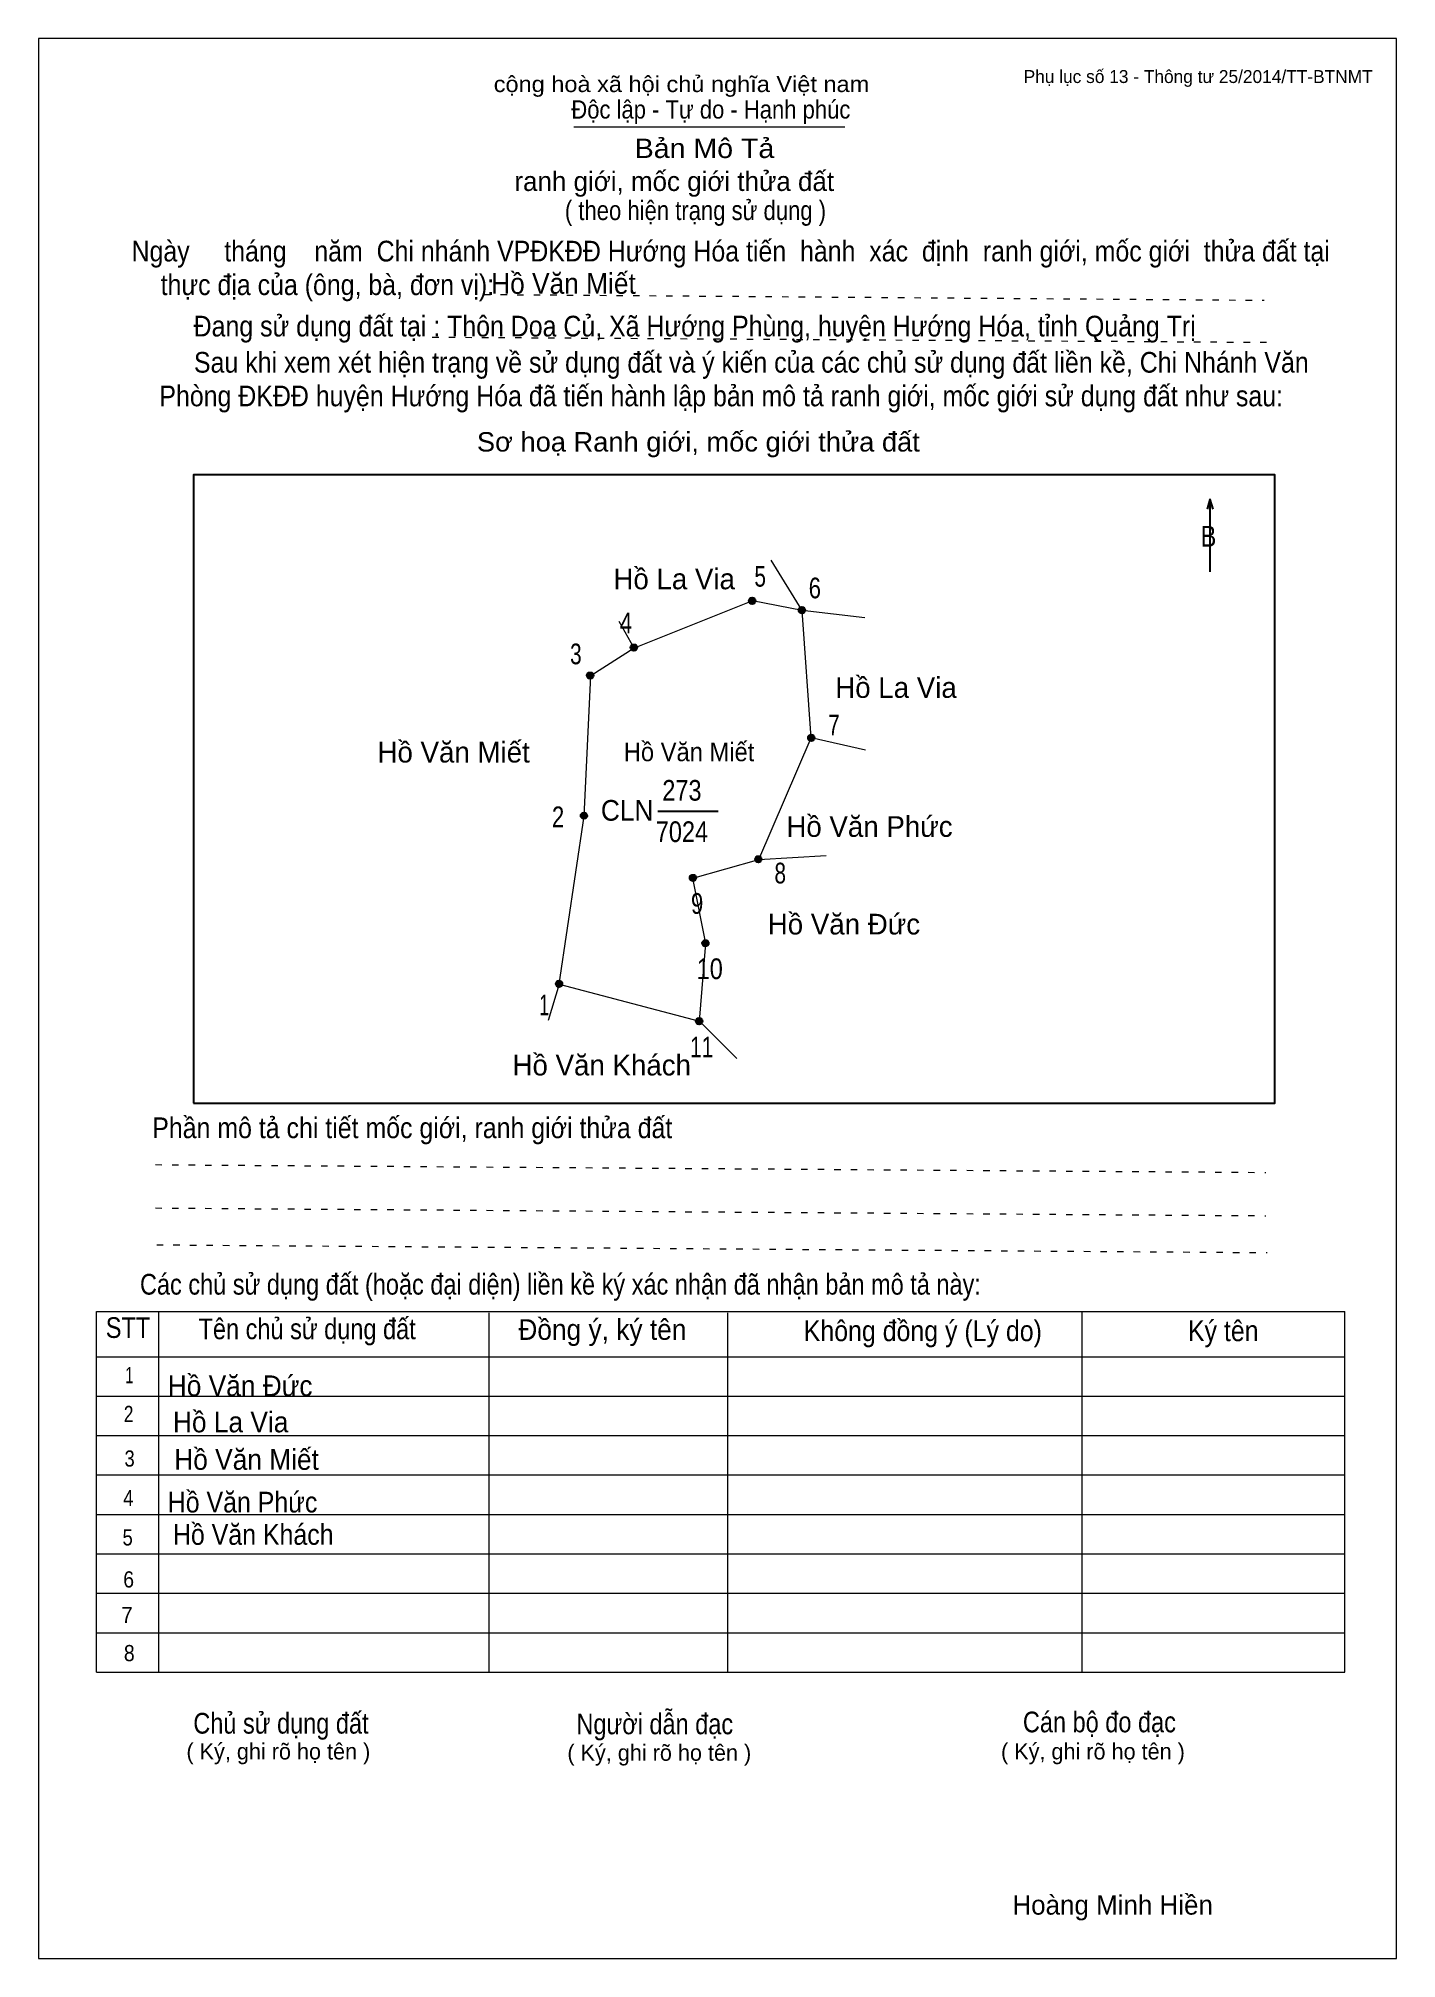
# Model space of a CAD drawing. Header units: centimetres. Extents: x 0 to 21, y 0 to 29.7.
import ezdxf
from ezdxf.enums import TextEntityAlignment as Align

# ---------------------------------------------------------------- set-up
doc = ezdxf.new("R2010")
doc.units = ezdxf.units.CM
doc.header["$LTSCALE"] = 0.13
doc.linetypes.add('DOTTED', pattern=[1.5, 0.3, -1.2])
for name, color, linetype, lineweight in [('1', 7, 'Continuous', 13), ('32', 7, 'Continuous', 25), ('33', 7, 'Continuous', 25), ('6', 7, 'Continuous', 13), ('62', 7, 'Continuous', 13)]:
    doc.layers.add(name, color=color, linetype=linetype, lineweight=lineweight)
for name, color, linetype in [('2', 7, 'Continuous'), ('34', 7, 'Continuous'), ('63', 7, 'Continuous')]:
    doc.layers.add(name, color=color, linetype=linetype)

msp = doc.modelspace()

# ---------------------------------------------------------------- hatches: boundary and pattern name
at = {"layer": '32'}
for points in [[(11.0852, 21, 1), (10.9852, 21, 1)], [(11.8556, 20.8556, 1), (11.7556, 20.8556, 1)], [(9.2556, 20.2778, 1), (9.1556, 20.2778, 1)], [(8.5815, 19.8444, 1), (8.4815, 19.8444, 1)], [(12, 18.8815, 1), (11.9, 18.8815, 1)], [(8.4852, 17.6778, 1), (8.3852, 17.6778, 1)], [(11.1815, 17.0037, 1), (11.0815, 17.0037, 1)], [(10.1704, 16.7148, 1), (10.0704, 16.7148, 1)], [(10.363, 15.7037, 1), (10.263, 15.7037, 1)], [(8.1, 15.0778, 1), (8, 15.0778, 1)], [(10.2667, 14.5, 1), (10.1667, 14.5, 1)]]:
    msp.add_hatch(color=256, dxfattribs=at).paths.add_polyline_path(points)

# ---------------------------------------------------------------- linework, layer by layer
at = {"layer": '1'}
msp.add_lwpolyline([(21, 0), (21, 29.7), (0, 29.7), (0, 0)], close=True, dxfattribs=at)
at = {"layer": '32'}
for centre in [(11.0352, 21), (11.8056, 20.8556), (9.2056, 20.2778), (8.5315, 19.8444), (11.95, 18.8815), (8.4352, 17.6778), (11.1315, 17.0037), (10.1204, 16.7148), (10.313, 15.7037), (8.05, 15.0778), (10.2167, 14.5)]:
    msp.add_circle(centre, 0.05, dxfattribs=at)
at = {"layer": '33'}
msp.add_line((9.58, 17.75), (10.51, 17.75), dxfattribs=at)
at = {"layer": '6'}
for p, q in [((11.81, 20.85), (11.33, 21.63)), ((12.78, 20.74), (11.81, 20.85)), ((9.21, 20.27), (8.98, 20.68)), ((9.21, 20.27), (8.54, 19.84)), ((12.79, 18.69), (11.95, 18.88)), ((11.14, 17), (12.18, 17.06)), ((8.05, 15.07), (7.88, 14.51)), ((10.8, 13.92), (10.22, 14.5))]:
    msp.add_line(p, q, dxfattribs=at)
for points in [[(11.81, 20.85), (11.04, 21), (9.21, 20.27)], [(11.14, 17), (11.95, 18.88), (11.81, 20.85)], [(8.05, 15.07), (8.44, 17.67), (8.54, 19.84)], [(10.32, 15.7), (10.12, 16.71), (11.14, 17)], [(8.05, 15.07), (10.22, 14.5), (10.32, 15.7)]]:
    msp.add_lwpolyline(points, dxfattribs=at)
at = {"layer": '62'}
for p, q in [((8.28, 28.33), (12.47, 28.33)), ((0.9, 10.01), (20.2, 10.01)), ((0.9, 4.43), (0.9, 10.01)), ((1.86, 4.43), (1.86, 10.01)), ((6.97, 4.43), (6.97, 9.99)), ((10.66, 4.43), (10.66, 9.99)), ((16.14, 4.43), (16.14, 10.01)), ((20.2, 4.43), (20.2, 10.01)), ((0.9, 9.31), (20.2, 9.31)), ((0.9, 8.7), (20.2, 8.7)), ((0.9, 8.09), (20.2, 8.09)), ((0.9, 7.48), (20.2, 7.48)), ((0.9, 6.87), (20.2, 6.87)), ((0.9, 6.26), (20.2, 6.26)), ((0.9, 5.65), (20.2, 5.65)), ((0.9, 5.04), (20.2, 5.04)), ((0.9, 4.43), (20.2, 4.43))]:
    msp.add_line(p, q, dxfattribs=at)
at = {"layer": '62', "linetype": 'DOTTED'}
for p, q in [((6.89, 25.74), (18.95, 25.65)), ((6.09, 25.08), (19.04, 25)), ((1.81, 12.28), (18.98, 12.16)), ((1.81, 11.61), (18.98, 11.49)), ((1.83, 11.04), (19, 10.92))]:
    msp.add_line(p, q, dxfattribs=at)
at = {"layer": '62', "lineweight": 25}
for p, q in [((18.11, 22.58), (18.11, 21.45)), ((18.11, 22.57), (18.07, 22.42)), ((18.11, 22.57), (18.16, 22.42))]:
    msp.add_line(p, q, dxfattribs=at)
msp.add_lwpolyline([(2.4, 13.23), (19.12, 13.23), (19.12, 22.95), (2.4, 22.95)], close=True, dxfattribs=at)

# ---------------------------------------------------------------- texts
at = {"layer": '2', "width": 0.95}
msp.add_text('Hồ Văn Miết', height=0.2888, dxfattribs=at).set_placement((10.06, 18.52), align=Align.CENTER)
at = {"layer": '32'}
for s, width, p in [('5', 0.75, (11.16, 21.22)), ('6', 0.8, (12.005, 21.04)), ('4', 0.8, (9.085, 20.5)), ('3', 0.75, (8.31, 20.02)), ('7', 0.75, (12.3, 18.92)), ('2', 0.8, (8.035, 17.5)), ('8', 0.75, (11.47, 16.63)), ('9', 0.8, (10.185, 16.16)), ('10', 0.85, (10.38, 15.15)), ('1', 0.65, (7.82, 14.59)), ('11', 0.75, (10.255, 13.94))]:
    msp.add_text(s, height=0.32, dxfattribs=dict(at, width=width)).set_placement(p, align=Align.CENTER)
at = {"layer": '33'}
for s, p in [('Hồ La Via', (9.83, 21.18)), ('Hồ La Via', (13.26, 19.5)), ('Hồ Văn Miết', (6.42, 18.5)), ('Hồ Văn Phức', (12.85, 17.35)), ('Hồ Văn Đức', (12.455, 15.84)), ('Hồ Văn Khách', (8.71, 13.66))]:
    msp.add_text(s, height=0.32, dxfattribs=at).set_placement(p, align=Align.CENTER)
at = {"layer": '33', "width": 0.85}
for s, p in [('273', (9.95, 17.91)), ('7024', (9.95, 17.27))]:
    msp.add_text(s, height=0.32, dxfattribs=at).set_placement(p, align=Align.CENTER)
at = {"layer": '33', "width": 0.95}
msp.add_text('CLN', height=0.32, dxfattribs=at).set_placement((9.51, 17.6), align=Align.RIGHT)
at = {"layer": '34'}
for s, width, p in [('Hồ Văn Miết', 0.95, (7, 25.75)), ('Hồ Văn Đức', 0.95, (2, 8.7)), ('Hồ La Via', 0.95, (2.08, 8.14)), ('Hồ Văn Miết', 0.95, (2.1, 7.56)), ('Hồ Văn Phức', 0.9, (2, 6.9)), ('Hồ Văn Khách', 0.9, (2.08, 6.4))]:
    msp.add_text(s, height=0.32, dxfattribs=dict(at, width=width)).set_placement(p)
at = {"layer": '62'}
for s, height, width, p in [('cộng hoà xã hội chủ nghĩa Việt nam', 0.2474, 1.1, (7.04, 28.87)), ('Độc lập - Tự do - Hạnh phúc', 0.2828, 0.9, (8.24, 28.46)), ('Bản Mô Tả', 0.3, 1.1, (9.22, 27.85)), ('( theo hiện trạng sử dụng )', 0.3, 0.85, (8.14, 26.89)), ('Ngày     tháng    năm  Chi nhánh VPĐKĐĐ Hướng Hóa tiến  hành  xác  định  ranh giới, mốc giới  thửa đất tại ', 0.32, 0.9, (1.44, 26.25)), ('thực địa của (ông, bà, đơn vị): ', 0.32, 0.9, (1.89, 25.73)), ('Đang sử dụng đất tại : Thôn Doa Củ, Xã Hướng Phùng, huyện Hướng Hóa, tỉnh Quảng Trị', 0.32, 0.9, (2.4, 25.09)), ('     Sau khi xem xét hiện trạng về sử dụng đất và ý kiến của các chủ sử dụng đất liền kề, Chi Nhánh Văn ', 0.32, 0.9, (1.87, 24.53)), ('Phòng ĐKĐĐ huyện Hướng Hóa đã tiến hành lập bản mô tả ranh giới, mốc giới sử dụng đất như sau:', 0.32, 0.9, (1.87, 24.01)), ('Sơ hoạ Ranh giới, mốc giới thửa đất', 0.3, 1.05, (6.78, 23.31)), ('B', 0.32, 0.85, (17.97, 21.84)), ('Phần mô tả chi tiết mốc giới, ranh giới thửa đất ', 0.32, 0.9, (1.76, 12.69)), ('Các chủ sử dụng đất (hoặc đại diện) liền kề ký xác nhận đã nhận bản mô tả này:', 0.32, 0.85, (1.57, 10.27))]:
    msp.add_text(s, height=height, dxfattribs=dict(at, width=width)).set_placement(p)
msp.add_text('ranh giới, mốc giới thửa đất', height=0.3, dxfattribs=at).set_placement((7.36, 27.34))
for s, height, width, p in [('STT', 0.32, 0.85, (1.385, 9.6)), ('Tên chủ sử dụng đất', 0.32, 0.85, (4.155, 9.58)), ('Đồng ý, ký tên', 0.32, 0.95, (8.72, 9.57)), ('Không đồng ý (Lý do)', 0.32, 0.9, (13.675, 9.55)), ('Ký tên', 0.32, 0.9, (18.32, 9.55)), ('1', 0.25, 0.7, (1.405, 8.9)), ('2', 0.25, 0.8, (1.395, 8.3)), ('3', 0.25, 0.85, (1.41, 7.61)), ('4', 0.25, 0.85, (1.39, 7)), ('5', 0.25, 0.85, (1.38, 6.39)), ('6', 0.25, 0.9, (1.395, 5.74)), ('7', 0.25, 0.95, (1.37, 5.19)), ('8', 0.25, 0.9, (1.405, 4.6)), ('Người dẫn đạc', 0.32, 0.85, (9.53, 3.47)), ('Chủ sử dụng đất', 0.32, 0.85, (3.75, 3.48)), ('Cán bộ đo đạc', 0.32, 0.85, (16.405, 3.5))]:
    msp.add_text(s, height=height, dxfattribs=dict(at, width=width)).set_placement(p, align=Align.CENTER)
for p in [(3.71, 3.08), (9.6, 3.06), (16.305, 3.08)]:
    msp.add_text('( Ký, ghi rõ họ tên )', height=0.25, dxfattribs=at).set_placement(p, align=Align.CENTER)
at = {"layer": '63'}
msp.add_text('Phụ lục số 13 - Thông tư 25/2014/TT-BTNMT', height=0.2, dxfattribs=at).set_placement((20.63, 29.01), align=Align.RIGHT)
msp.add_text('Hoàng Minh Hiền', height=0.3, dxfattribs=at).set_placement((16.61, 0.68), align=Align.CENTER)

doc.saveas('drawing.dxf')
